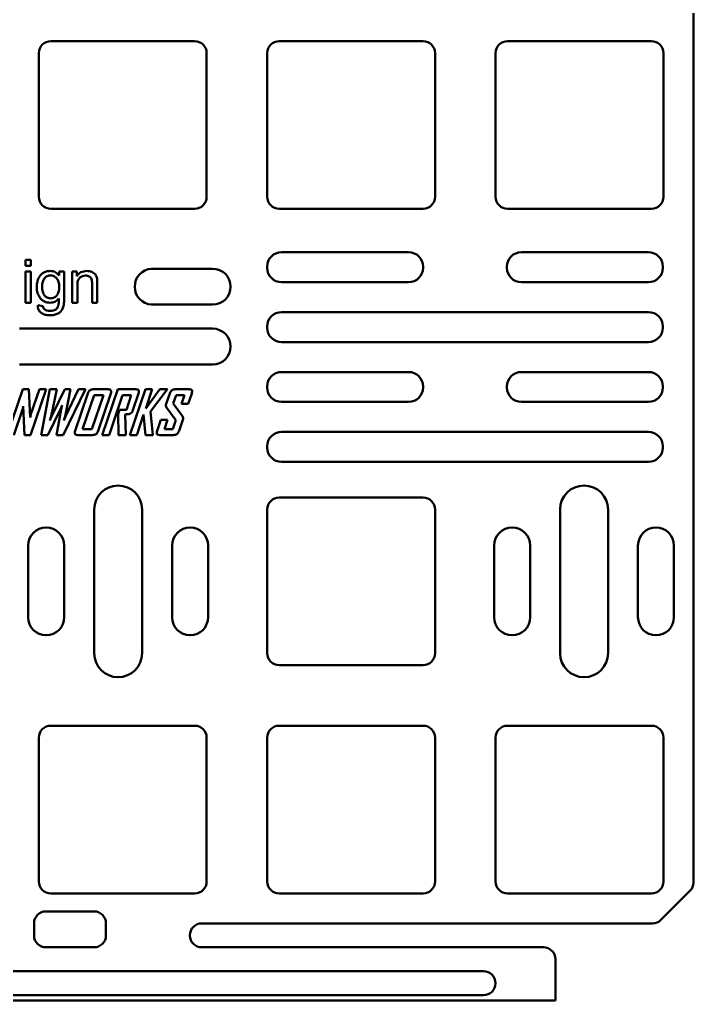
# Model space of a CAD drawing. Header units: millimetres. Extents: x 21 to 410, y 10 to 282.
# Drawn here: x 340.2 to 396.4, y 129.8 to 211.7 of the extents above; entities that cross this region are included whole.
import ezdxf

# ---------------------------------------------------------------- set-up
doc = ezdxf.new("R2010")
doc.units = ezdxf.units.MM
doc.header["$LTSCALE"] = 0.75
doc.layers.add('Visible', color=7, linetype='Continuous', lineweight=50)

msp = doc.modelspace()

# ---------------------------------------------------------------- linework, layer by layer
at = {"layer": 'Visible'}
for p, q in [((396.386, 139.692, 0.75), (396.386, 251.876, 0.75)), ((342.786, 209.928, 0.75), (354.786, 209.928, 0.75)), ((361.836, 209.928, 0.75), (373.836, 209.928, 0.75)), ((380.886, 209.928, 0.75), (392.886, 209.928, 0.75)), ((341.786, 196.928, 0.75), (341.786, 208.928, 0.75)), ((355.786, 208.928, 0.75), (355.786, 196.928, 0.75)), ((360.836, 196.928, 0.75), (360.836, 208.928, 0.75)), ((374.836, 208.928, 0.75), (374.836, 196.928, 0.75)), ((379.886, 196.928, 0.75), (379.886, 208.928, 0.75)), ((393.886, 208.928, 0.75), (393.886, 196.928, 0.75)), ((354.786, 195.928, 0.75), (342.786, 195.928, 0.75)), ((373.836, 195.928, 0.75), (361.836, 195.928, 0.75)), ((392.886, 195.928, 0.75), (380.886, 195.928, 0.75)), ((340.671, 191.162, 0.75), (340.671, 191.667, 0.75)), ((340.671, 191.667, 0.75), (341.111, 191.667, 0.75)), ((341.111, 191.667, 0.75), (341.111, 191.162, 0.75)), ((362.036, 192.305, 0.75), (372.636, 192.305, 0.75)), ((382.036, 192.305, 0.75), (392.636, 192.305, 0.75)), ((341.111, 191.162, 0.75), (340.671, 191.162, 0.75)), ((351.186, 190.928, 0.75), (356.286, 190.928, 0.75)), ((360.836, 191.005, 0.75), (360.836, 191.105, 0.75)), ((373.836, 191.105, 0.75), (373.836, 191.005, 0.75)), ((380.836, 191.005, 0.75), (380.836, 191.105, 0.75)), ((393.836, 191.105, 0.75), (393.836, 191.005, 0.75)), ((340.671, 188.088, 0.75), (340.671, 190.681, 0.75)), ((340.671, 190.681, 0.75), (341.111, 190.681, 0.75)), ((341.111, 190.681, 0.75), (341.111, 188.088, 0.75)), ((343.491, 190.368, 0.75), (343.491, 190.681, 0.75)), ((343.491, 190.681, 0.75), (343.896, 190.681, 0.75)), ((343.896, 190.681, 0.75), (343.896, 188.439, 0.75)), ((344.561, 188.088, 0.75), (344.561, 190.681, 0.75)), ((344.561, 190.681, 0.75), (344.956, 190.681, 0.75)), ((344.956, 190.681, 0.75), (344.956, 190.312, 0.75)), ((345, 189.504, 0.75), (345, 188.088, 0.75)), ((346.228, 188.088, 0.75), (346.228, 189.665, 0.75)), ((346.667, 189.682, 0.75), (346.667, 188.088, 0.75)), ((372.636, 189.805, 0.75), (362.036, 189.805, 0.75)), ((392.636, 189.805, 0.75), (382.036, 189.805, 0.75)), ((341.111, 188.088, 0.75), (340.671, 188.088, 0.75)), ((341.699, 187.873, 0.75), (342.126, 187.81, 0.75)), ((345, 188.088, 0.75), (344.561, 188.088, 0.75)), ((346.667, 188.088, 0.75), (346.228, 188.088, 0.75)), ((356.286, 187.928, 0.75), (351.186, 187.928, 0.75)), ((362.036, 187.305, 0.75), (392.636, 187.305, 0.75)), ((340.186, 185.928, 0.75), (356.286, 185.928, 0.75)), ((360.836, 186.005, 0.75), (360.836, 186.105, 0.75)), ((393.836, 186.105, 0.75), (393.836, 186.005, 0.75)), ((392.636, 184.805, 0.75), (362.036, 184.805, 0.75)), ((356.286, 182.928, 0.75), (340.186, 182.928, 0.75)), ((362.036, 182.305, 0.75), (372.636, 182.305, 0.75)), ((382.036, 182.305, 0.75), (392.636, 182.305, 0.75)), ((360.836, 181.005, 0.75), (360.836, 181.105, 0.75)), ((373.836, 181.105, 0.75), (373.836, 181.005, 0.75)), ((380.836, 181.005, 0.75), (380.836, 181.105, 0.75)), ((393.836, 181.105, 0.75), (393.836, 181.005, 0.75)), ((339.155, 177.041, 0.75), (340.454, 180.861, 0.75)), ((340.454, 180.861, 0.75), (340.954, 180.861, 0.75)), ((340.954, 180.861, 0.75), (341.069, 178.505, 0.75)), ((342.39, 180.861, 0.75), (341.091, 177.041, 0.75)), ((341.126, 178.781, 0.75), (341.833, 180.861, 0.75)), ((341.833, 180.861, 0.75), (342.39, 180.861, 0.75)), ((341.969, 177.036, 0.75), (342.71, 180.861, 0.75)), ((342.71, 180.861, 0.75), (343.288, 180.861, 0.75)), ((343.288, 180.861, 0.75), (342.814, 178.596, 0.75)), ((342.855, 178.596, 0.75), (343.955, 180.861, 0.75)), ((345.669, 180.861, 0.75), (343.809, 177.036, 0.75)), ((343.955, 180.861, 0.75), (344.423, 180.861, 0.75)), ((344.423, 180.861, 0.75), (343.983, 178.596, 0.75)), ((344.025, 178.596, 0.75), (345.09, 180.861, 0.75)), ((344.809, 177.39, 0.75), (345.869, 180.51, 0.75)), ((345.09, 180.861, 0.75), (345.669, 180.861, 0.75)), ((346.393, 180.371, 0.75), (345.428, 177.531, 0.75)), ((346.212, 177.531, 0.75), (347.177, 180.371, 0.75)), ((346.328, 180.861, 0.75), (347.568, 180.861, 0.75)), ((347.177, 180.371, 0.75), (346.393, 180.371, 0.75)), ((347.795, 180.51, 0.75), (346.735, 177.39, 0.75)), ((347.075, 177.041, 0.75), (348.374, 180.861, 0.75)), ((348.778, 180.371, 0.75), (347.646, 177.041, 0.75)), ((348.374, 180.861, 0.75), (349.89, 180.861, 0.75)), ((349.498, 180.371, 0.75), (348.778, 180.371, 0.75)), ((349.087, 179.16, 0.75), (349.498, 180.371, 0.75)), ((349.38, 177.041, 0.75), (350.678, 180.861, 0.75)), ((350.115, 180.51, 0.75), (349.642, 179.121, 0.75)), ((350.678, 180.861, 0.75), (351.25, 180.861, 0.75)), ((351.25, 180.861, 0.75), (350.7, 179.245, 0.75)), ((350.7, 179.245, 0.75), (351.884, 180.861, 0.75)), ((352.5, 180.834, 0.75), (351.107, 179.021, 0.75)), ((351.884, 180.861, 0.75), (352.509, 180.861, 0.75)), ((352.416, 179.66, 0.75), (352.705, 180.51, 0.75)), ((352.509, 180.861, 0.75), (352.5, 180.834, 0.75)), ((353.232, 180.38, 0.75), (352.997, 179.689, 0.75)), ((353.169, 180.861, 0.75), (354.318, 180.861, 0.75)), ((353.93, 180.38, 0.75), (353.232, 180.38, 0.75)), ((353.686, 179.66, 0.75), (353.93, 180.38, 0.75)), ((354.547, 180.515, 0.75), (354.257, 179.66, 0.75)), ((340.591, 177.041, 0.75), (340.493, 179.445, 0.75)), ((353.214, 178.271, 0.75), (352.437, 179.355, 0.75)), ((352.997, 179.689, 0.75), (353.776, 178.61, 0.75)), ((354.257, 179.66, 0.75), (353.686, 179.66, 0.75)), ((372.636, 179.805, 0.75), (362.036, 179.805, 0.75)), ((392.636, 179.805, 0.75), (382.036, 179.805, 0.75)), ((340.435, 179.169, 0.75), (339.712, 177.041, 0.75)), ((343.605, 179.201, 0.75), (342.53, 177.036, 0.75)), ((343.25, 177.036, 0.75), (343.644, 179.201, 0.75)), ((348.408, 178.815, 0.75), (348.525, 179.16, 0.75)), ((348.435, 177.041, 0.75), (348.408, 178.815, 0.75)), ((348.525, 179.16, 0.75), (349.087, 179.16, 0.75)), ((348.989, 178.771, 0.75), (349.031, 177.041, 0.75)), ((350.53, 178.745, 0.75), (349.951, 177.041, 0.75)), ((350.676, 177.041, 0.75), (350.53, 178.745, 0.75)), ((351.107, 179.021, 0.75), (351.306, 177.041, 0.75)), ((351.645, 177.39, 0.75), (351.954, 178.3, 0.75)), ((351.954, 178.3, 0.75), (352.525, 178.3, 0.75)), ((352.525, 178.3, 0.75), (352.261, 177.521, 0.75)), ((352.959, 177.521, 0.75), (353.214, 178.271, 0.75)), ((353.795, 178.3, 0.75), (353.485, 177.39, 0.75)), ((341.091, 177.041, 0.75), (340.591, 177.041, 0.75)), ((342.53, 177.036, 0.75), (341.969, 177.036, 0.75)), ((343.809, 177.036, 0.75), (343.25, 177.036, 0.75)), ((346.27, 177.041, 0.75), (345.029, 177.041, 0.75)), ((345.428, 177.531, 0.75), (346.212, 177.531, 0.75)), ((347.646, 177.041, 0.75), (347.075, 177.041, 0.75)), ((349.031, 177.041, 0.75), (348.435, 177.041, 0.75)), ((349.951, 177.041, 0.75), (349.38, 177.041, 0.75)), ((351.306, 177.041, 0.75), (350.676, 177.041, 0.75)), ((353.02, 177.041, 0.75), (351.87, 177.041, 0.75)), ((352.261, 177.521, 0.75), (352.959, 177.521, 0.75)), ((362.036, 177.305, 0.75), (392.636, 177.305, 0.75)), ((360.836, 176.005, 0.75), (360.836, 176.105, 0.75)), ((393.836, 176.105, 0.75), (393.836, 176.005, 0.75)), ((392.636, 174.805, 0.75), (362.036, 174.805, 0.75)), ((361.836, 171.828, 0.75), (373.836, 171.828, 0.75)), ((346.405, 158.828, 0.75), (346.405, 170.828, 0.75)), ((350.405, 170.828, 0.75), (350.405, 158.828, 0.75)), ((360.836, 158.828, 0.75), (360.836, 170.828, 0.75)), ((374.836, 170.828, 0.75), (374.836, 158.828, 0.75)), ((385.267, 158.828, 0.75), (385.267, 170.828, 0.75)), ((389.267, 170.828, 0.75), (389.267, 158.828, 0.75)), ((340.905, 161.828, 0.75), (340.905, 167.828, 0.75)), ((343.905, 167.828, 0.75), (343.905, 161.828, 0.75)), ((352.905, 161.828, 0.75), (352.905, 167.828, 0.75)), ((355.905, 167.828, 0.75), (355.905, 161.828, 0.75)), ((379.767, 161.828, 0.75), (379.767, 167.828, 0.75)), ((382.767, 167.828, 0.75), (382.767, 161.828, 0.75)), ((391.767, 161.828, 0.75), (391.767, 167.828, 0.75)), ((394.767, 167.828, 0.75), (394.767, 161.828, 0.75)), ((373.836, 157.828, 0.75), (361.836, 157.828, 0.75)), ((342.786, 152.778, 0.75), (354.786, 152.778, 0.75)), ((361.836, 152.778, 0.75), (373.836, 152.778, 0.75)), ((380.886, 152.778, 0.75), (392.886, 152.778, 0.75)), ((341.786, 139.778, 0.75), (341.786, 151.778, 0.75)), ((355.786, 151.778, 0.75), (355.786, 139.778, 0.75)), ((360.836, 139.778, 0.75), (360.836, 151.778, 0.75)), ((374.836, 151.778, 0.75), (374.836, 139.778, 0.75)), ((379.886, 139.778, 0.75), (379.886, 151.778, 0.75)), ((393.886, 151.778, 0.75), (393.886, 139.778, 0.75)), ((354.786, 138.778, 0.75), (342.786, 138.778, 0.75)), ((373.836, 138.778, 0.75), (361.836, 138.778, 0.75)), ((392.886, 138.778, 0.75), (380.886, 138.778, 0.75)), ((396.093, 138.985, 0.75), (393.679, 136.57, 0.75)), ((342.386, 137.278, 0.75), (346.386, 137.278, 0.75)), ((341.386, 135.278, 0.75), (341.386, 136.278, 0.75)), ((347.386, 136.278, 0.75), (347.386, 135.278, 0.75)), ((355.386, 136.278, 0.75), (392.972, 136.278, 0.75)), ((346.386, 134.278, 0.75), (342.386, 134.278, 0.75)), ((383.886, 134.278, 0.75), (355.386, 134.278, 0.75)), ((384.886, 133.278, 0.75), (384.886, 129.849, 0.75)), ((378.886, 132.278, 0.75), (309.886, 132.278, 0.75)), ((378.886, 130.278, 0.75), (309.886, 130.278, 0.75)), ((60.273, 129.849, 0.75), (384.886, 129.849, 0.75))]:
    msp.add_line(p, q, dxfattribs=at)
for centre, radius, start, end in [((342.786, 208.928, 0.75), 1, 90, 180), ((354.786, 208.928, 0.75), 1, 0, 90), ((361.836, 208.928, 0.75), 1, 90, 180), ((373.836, 208.928, 0.75), 1, 0, 90), ((380.886, 208.928, 0.75), 1, 90, 180), ((392.886, 208.928, 0.75), 1, 0, 90), ((342.786, 196.928, 0.75), 1, 180, 270), ((354.786, 196.928, 0.75), 1, 270, 0), ((361.836, 196.928, 0.75), 1, 180, 270), ((373.836, 196.928, 0.75), 1, 270, 0), ((380.886, 196.928, 0.75), 1, 180, 270), ((392.886, 196.928, 0.75), 1, 270, 0), ((362.036, 191.105, 0.75), 1.2, 90, 180), ((372.636, 191.105, 0.75), 1.2, 0, 90), ((382.036, 191.105, 0.75), 1.2, 90, 180), ((392.636, 191.105, 0.75), 1.2, 0, 90), ((362.036, 191.005, 0.75), 1.2, 180, 270), ((372.636, 191.005, 0.75), 1.2, 270, 0), ((382.036, 191.005, 0.75), 1.2, 180, 270), ((392.636, 191.005, 0.75), 1.2, 270, 0), ((362.036, 186.105, 0.75), 1.2, 90, 180), ((392.636, 186.105, 0.75), 1.2, 0, 90), ((362.036, 186.005, 0.75), 1.2, 180, 270), ((392.636, 186.005, 0.75), 1.2, 270, 0), ((362.036, 181.105, 0.75), 1.2, 90, 180), ((372.636, 181.105, 0.75), 1.2, 0, 90), ((382.036, 181.105, 0.75), 1.2, 90, 180), ((392.636, 181.105, 0.75), 1.2, 0, 90), ((362.036, 181.005, 0.75), 1.2, 180, 270), ((372.636, 181.005, 0.75), 1.2, 270, 0), ((382.036, 181.005, 0.75), 1.2, 180, 270), ((392.636, 181.005, 0.75), 1.2, 270, 0), ((362.036, 176.105, 0.75), 1.2, 90, 180), ((392.636, 176.105, 0.75), 1.2, 0, 90), ((362.036, 176.005, 0.75), 1.2, 180, 270), ((392.636, 176.005, 0.75), 1.2, 270, 0), ((361.836, 170.828, 0.75), 1, 90, 180), ((373.836, 170.828, 0.75), 1, 0, 90), ((361.836, 158.828, 0.75), 1, 180, 270), ((373.836, 158.828, 0.75), 1, 270, 0), ((342.786, 151.778, 0.75), 1, 90, 180), ((354.786, 151.778, 0.75), 1, 0, 90), ((361.836, 151.778, 0.75), 1, 90, 180), ((373.836, 151.778, 0.75), 1, 0, 90), ((380.886, 151.778, 0.75), 1, 90, 180), ((392.886, 151.778, 0.75), 1, 0, 90), ((342.786, 139.778, 0.75), 1, 180, 270), ((354.786, 139.778, 0.75), 1, 270, 0), ((361.836, 139.778, 0.75), 1, 180, 270), ((373.836, 139.778, 0.75), 1, 270, 0), ((380.886, 139.778, 0.75), 1, 180, 270), ((392.886, 139.778, 0.75), 1, 270, 0), ((355.386, 135.278, 0.75), 1, 90, 270), ((378.886, 131.278, 0.75), 1, 270, 90)]:
    msp.add_arc(centre, radius, start, end, dxfattribs=at)
at = {"layer": 'Visible', "extrusion": (0, 0, -1)}
for centre, radius, start, end in [((-351.286, 189.428, -0.75), 1.503, 273.81408, 86.18592), ((-356.286, 189.428, -0.75), 1.5, 90, 270), ((-356.286, 184.428, -0.75), 1.5, 90, 270), ((-348.405, 170.828, -0.75), 2, 0, 180), ((-387.267, 170.828, -0.75), 2, 0, 180), ((-342.405, 167.828, -0.75), 1.5, 0, 180), ((-354.405, 167.828, -0.75), 1.5, 0, 180), ((-381.267, 167.828, -0.75), 1.5, 0, 180), ((-393.267, 167.828, -0.75), 1.5, 0, 180), ((-342.405, 161.828, -0.75), 1.5, 180, 0), ((-354.405, 161.828, -0.75), 1.5, 180, 0), ((-381.267, 161.828, -0.75), 1.5, 180, 0), ((-393.267, 161.828, -0.75), 1.5, 180, 0), ((-348.405, 158.828, -0.75), 2, 180, 0), ((-387.267, 158.828, -0.75), 2, 180, 0), ((-395.386, 139.692, -0.75), 1, 180, 225), ((-342.386, 136.278, -0.75), 1, 0, 90), ((-346.386, 136.278, -0.75), 1, 90, 180), ((-392.972, 137.278, -0.75), 1, 225, 270), ((-342.386, 135.278, -0.75), 1, 270, 0), ((-346.386, 135.278, -0.75), 1, 180, 270), ((-383.886, 133.278, -0.75), 1, 90, 180)]:
    msp.add_arc(centre, radius, start, end, dxfattribs=at)
at = {"layer": 'Visible'}
for points, knots in [([(341.611, 189.399, 0.75), (341.616, 189.519, 0.75), (341.626, 189.754, 0.75), (341.706, 189.975, 0.75), (341.746, 190.084, 0.75)], [0, 0, 0, 0, 0.03583264, 0.07014999, 0.07014999, 0.07014999, 0.07014999]), ([(341.746, 190.084, 0.75), (341.794, 190.182, 0.75), (341.889, 190.372, 0.75), (342.054, 190.504, 0.75), (342.135, 190.568, 0.75)], [0, 0, 0, 0, 0.03230314, 0.06284357, 0.06284357, 0.06284357, 0.06284357]), ([(342.268, 190.137, 0.75), (342.208, 190.041, 0.75), (342.075, 189.826, 0.75), (342.067, 189.572, 0.75), (342.063, 189.431, 0.75)], [0, 0, 0, 0, 0.03333236, 0.07475803, 0.07475803, 0.07475803, 0.07475803]), ([(342.135, 190.568, 0.75), (342.225, 190.618, 0.75), (342.412, 190.721, 0.75), (342.625, 190.733, 0.75), (342.734, 190.739, 0.75)], [0, 0, 0, 0, 0.03055846, 0.06303675, 0.06303675, 0.06303675, 0.06303675]), ([(342.766, 190.375, 0.75), (342.671, 190.365, 0.75), (342.478, 190.343, 0.75), (342.339, 190.207, 0.75), (342.268, 190.137, 0.75)], [0, 0, 0, 0, 0.02774531, 0.05662857, 0.05662857, 0.05662857, 0.05662857]), ([(342.734, 190.739, 0.75), (342.881, 190.723, 0.75), (343.178, 190.691, 0.75), (343.386, 190.476, 0.75), (343.491, 190.368, 0.75)], [0, 0, 0, 0, 0.04288561, 0.08668028, 0.08668028, 0.08668028, 0.08668028]), ([(343.275, 190.134, 0.75), (343.202, 190.204, 0.75), (343.06, 190.342, 0.75), (342.862, 190.365, 0.75), (342.766, 190.375, 0.75)], [0, 0, 0, 0, 0.02950917, 0.05778086, 0.05778086, 0.05778086, 0.05778086]), ([(343.486, 189.416, 0.75), (343.482, 189.559, 0.75), (343.474, 189.818, 0.75), (343.337, 190.036, 0.75), (343.275, 190.134, 0.75)], [0, 0, 0, 0, 0.04208055, 0.07603082, 0.07603082, 0.07603082, 0.07603082]), ([(344.956, 190.312, 0.75), (345.063, 190.437, 0.75), (345.28, 190.69, 0.75), (345.613, 190.723, 0.75), (345.781, 190.739, 0.75)], [0, 0, 0, 0, 0.04738817, 0.09617909, 0.09617909, 0.09617909, 0.09617909]), ([(345.204, 190.18, 0.75), (345.145, 190.097, 0.75), (345.003, 189.897, 0.75), (345.001, 189.649, 0.75), (345, 189.504, 0.75)], [0, 0, 0, 0, 0.03000542, 0.07212398, 0.07212398, 0.07212398, 0.07212398]), ([(345.688, 190.358, 0.75), (345.598, 190.351, 0.75), (345.42, 190.337, 0.75), (345.275, 190.232, 0.75), (345.204, 190.18, 0.75)], [0, 0, 0, 0, 0.02653038, 0.05253675, 0.05253675, 0.05253675, 0.05253675]), ([(345.995, 190.279, 0.75), (345.948, 190.302, 0.75), (345.852, 190.35, 0.75), (345.744, 190.356, 0.75), (345.688, 190.358, 0.75)], [0, 0, 0, 0, 0.01538794, 0.03195609, 0.03195609, 0.03195609, 0.03195609]), ([(345.781, 190.739, 0.75), (345.857, 190.736, 0.75), (346.005, 190.73, 0.75), (346.144, 190.68, 0.75), (346.212, 190.655, 0.75)], [0, 0, 0, 0, 0.02258981, 0.04413604, 0.04413604, 0.04413604, 0.04413604]), ([(346.177, 190.067, 0.75), (346.156, 190.109, 0.75), (346.114, 190.195, 0.75), (346.035, 190.251, 0.75), (345.995, 190.279, 0.75)], [0, 0, 0, 0, 0.01391658, 0.0283661, 0.0283661, 0.0283661, 0.0283661]), ([(346.228, 189.665, 0.75), (346.228, 189.744, 0.75), (346.227, 189.88, 0.75), (346.192, 190.011, 0.75), (346.177, 190.067, 0.75)], [0, 0, 0, 0, 0.02350299, 0.04063325, 0.04063325, 0.04063325, 0.04063325]), ([(346.212, 190.655, 0.75), (346.272, 190.626, 0.75), (346.386, 190.573, 0.75), (346.468, 190.478, 0.75), (346.506, 190.434, 0.75)], [0, 0, 0, 0, 0.01974773, 0.03714076, 0.03714076, 0.03714076, 0.03714076]), ([(346.506, 190.434, 0.75), (346.537, 190.385, 0.75), (346.599, 190.284, 0.75), (346.628, 190.169, 0.75), (346.643, 190.109, 0.75)], [0, 0, 0, 0, 0.01710303, 0.03542506, 0.03542506, 0.03542506, 0.03542506]), ([(346.643, 190.109, 0.75), (346.65, 190.053, 0.75), (346.668, 189.912, 0.75), (346.668, 189.769, 0.75), (346.667, 189.682, 0.75)], [0, 0, 0, 0, 0.01688425, 0.04283137, 0.04283137, 0.04283137, 0.04283137]), ([(341.904, 188.474, 0.75), (341.819, 188.611, 0.75), (341.643, 188.894, 0.75), (341.622, 189.227, 0.75), (341.611, 189.399, 0.75)], [0, 0, 0, 0, 0.04777244, 0.09841474, 0.09841474, 0.09841474, 0.09841474]), ([(342.063, 189.431, 0.75), (342.066, 189.279, 0.75), (342.071, 189.013, 0.75), (342.207, 188.785, 0.75), (342.266, 188.686, 0.75)], [0, 0, 0, 0, 0.04441825, 0.07834688, 0.07834688, 0.07834688, 0.07834688]), ([(343.281, 188.685, 0.75), (343.341, 188.782, 0.75), (343.477, 189.005, 0.75), (343.483, 189.268, 0.75), (343.486, 189.416, 0.75)], [0, 0, 0, 0, 0.03365768, 0.07714334, 0.07714334, 0.07714334, 0.07714334]), ([(342.732, 188.088, 0.75), (342.565, 188.102, 0.75), (342.241, 188.129, 0.75), (342.014, 188.361, 0.75), (341.904, 188.474, 0.75)], [0, 0, 0, 0, 0.04839488, 0.09406602, 0.09406602, 0.09406602, 0.09406602]), ([(342.266, 188.686, 0.75), (342.337, 188.618, 0.75), (342.48, 188.482, 0.75), (342.676, 188.462, 0.75), (342.773, 188.452, 0.75)], [0, 0, 0, 0, 0.02881092, 0.05737251, 0.05737251, 0.05737251, 0.05737251]), ([(343.45, 188.427, 0.75), (343.349, 188.328, 0.75), (343.148, 188.132, 0.75), (342.87, 188.103, 0.75), (342.732, 188.088, 0.75)], [0, 0, 0, 0, 0.04116092, 0.08149204, 0.08149204, 0.08149204, 0.08149204]), ([(342.773, 188.452, 0.75), (342.871, 188.462, 0.75), (343.066, 188.482, 0.75), (343.209, 188.617, 0.75), (343.281, 188.685, 0.75)], [0, 0, 0, 0, 0.02843585, 0.057288, 0.057288, 0.057288, 0.057288]), ([(343.418, 187.863, 0.75), (343.428, 187.933, 0.75), (343.454, 188.119, 0.75), (343.451, 188.308, 0.75), (343.45, 188.427, 0.75)], [0, 0, 0, 0, 0.02096289, 0.05655272, 0.05655272, 0.05655272, 0.05655272]), ([(343.896, 188.439, 0.75), (343.897, 188.265, 0.75), (343.897, 187.973, 0.75), (343.809, 187.694, 0.75), (343.773, 187.581, 0.75)], [0, 0, 0, 0, 0.05181905, 0.08713908, 0.08713908, 0.08713908, 0.08713908]), ([(341.975, 187.244, 0.75), (341.892, 187.326, 0.75), (341.718, 187.498, 0.75), (341.706, 187.744, 0.75), (341.699, 187.873, 0.75)], [0, 0, 0, 0, 0.03365364, 0.07092145, 0.07092145, 0.07092145, 0.07092145]), ([(342.126, 187.81, 0.75), (342.138, 187.75, 0.75), (342.158, 187.638, 0.75), (342.238, 187.558, 0.75), (342.275, 187.521, 0.75)], [0, 0, 0, 0, 0.01782488, 0.03311842, 0.03311842, 0.03311842, 0.03311842]), ([(342.275, 187.521, 0.75), (342.338, 187.486, 0.75), (342.477, 187.408, 0.75), (342.636, 187.402, 0.75), (342.722, 187.399, 0.75)], [0, 0, 0, 0, 0.0214049, 0.04691767, 0.04691767, 0.04691767, 0.04691767]), ([(342.722, 187.399, 0.75), (342.814, 187.402, 0.75), (342.981, 187.407, 0.75), (343.128, 187.486, 0.75), (343.193, 187.521, 0.75)], [0, 0, 0, 0, 0.02721025, 0.04927942, 0.04927942, 0.04927942, 0.04927942]), ([(343.193, 187.521, 0.75), (343.244, 187.567, 0.75), (343.349, 187.661, 0.75), (343.395, 187.795, 0.75), (343.418, 187.863, 0.75)], [0, 0, 0, 0, 0.02020476, 0.04152342, 0.04152342, 0.04152342, 0.04152342]), ([(343.773, 187.581, 0.75), (343.725, 187.501, 0.75), (343.627, 187.337, 0.75), (343.465, 187.234, 0.75), (343.383, 187.182, 0.75)], [0, 0, 0, 0, 0.0276612, 0.05654916, 0.05654916, 0.05654916, 0.05654916]), ([(342.725, 187.036, 0.75), (342.581, 187.042, 0.75), (342.315, 187.052, 0.75), (342.083, 187.184, 0.75), (341.975, 187.244, 0.75)], [0, 0, 0, 0, 0.04225464, 0.07879799, 0.07879799, 0.07879799, 0.07879799]), ([(343.383, 187.182, 0.75), (343.285, 187.139, 0.75), (343.075, 187.048, 0.75), (342.846, 187.04, 0.75), (342.725, 187.036, 0.75)], [0, 0, 0, 0, 0.03177536, 0.06794148, 0.06794148, 0.06794148, 0.06794148]), ([(345.869, 180.51, 0.75), (345.916, 180.612, 0.75), (346.008, 180.811, 0.75), (346.223, 180.845, 0.75), (346.328, 180.861, 0.75)], [0, 0, 0, 0, 0.03161555, 0.0613813, 0.0613813, 0.0613813, 0.0613813]), ([(347.568, 180.861, 0.75), (347.663, 180.845, 0.75), (347.861, 180.811, 0.75), (347.818, 180.612, 0.75), (347.795, 180.51, 0.75)], [0, 0, 0, 0, 0.02463524, 0.05100406, 0.05100406, 0.05100406, 0.05100406]), ([(349.89, 180.861, 0.75), (349.984, 180.845, 0.75), (350.181, 180.81, 0.75), (350.137, 180.612, 0.75), (350.115, 180.51, 0.75)], [0, 0, 0, 0, 0.02446427, 0.05083384, 0.05083384, 0.05083384, 0.05083384]), ([(352.705, 180.51, 0.75), (352.753, 180.612, 0.75), (352.846, 180.812, 0.75), (353.063, 180.845, 0.75), (353.169, 180.861, 0.75)], [0, 0, 0, 0, 0.03168307, 0.06179889, 0.06179889, 0.06179889, 0.06179889]), ([(354.318, 180.861, 0.75), (354.414, 180.845, 0.75), (354.611, 180.813, 0.75), (354.569, 180.616, 0.75), (354.547, 180.515, 0.75)], [0, 0, 0, 0, 0.02463033, 0.05063187, 0.05063187, 0.05063187, 0.05063187]), ([(340.493, 179.445, 0.75), (340.485, 179.393, 0.75), (340.472, 179.299, 0.75), (340.447, 179.209, 0.75), (340.435, 179.169, 0.75)], [0, 0, 0, 0, 0.01589752, 0.02820405, 0.02820405, 0.02820405, 0.02820405]), ([(343.744, 179.55, 0.75), (343.726, 179.502, 0.75), (343.683, 179.384, 0.75), (343.634, 179.269, 0.75), (343.605, 179.201, 0.75)], [0, 0, 0, 0, 0.01557066, 0.03755187, 0.03755187, 0.03755187, 0.03755187]), ([(343.644, 179.201, 0.75), (343.659, 179.25, 0.75), (343.692, 179.366, 0.75), (343.725, 179.482, 0.75), (343.744, 179.55, 0.75)], [0, 0, 0, 0, 0.01518687, 0.0362919, 0.0362919, 0.0362919, 0.0362919]), ([(352.437, 179.355, 0.75), (352.416, 179.4, 0.75), (352.37, 179.498, 0.75), (352.4, 179.603, 0.75), (352.416, 179.66, 0.75)], [0, 0, 0, 0, 0.01440343, 0.03151399, 0.03151399, 0.03151399, 0.03151399]), ([(341.069, 178.505, 0.75), (341.076, 178.558, 0.75), (341.089, 178.651, 0.75), (341.115, 178.742, 0.75), (341.126, 178.781, 0.75)], [0, 0, 0, 0, 0.01589752, 0.02820405, 0.02820405, 0.02820405, 0.02820405]), ([(342.814, 178.596, 0.75), (342.8, 178.547, 0.75), (342.767, 178.431, 0.75), (342.734, 178.314, 0.75), (342.715, 178.247, 0.75)], [0, 0, 0, 0, 0.01515337, 0.03629161, 0.03629161, 0.03629161, 0.03629161]), ([(342.715, 178.247, 0.75), (342.733, 178.295, 0.75), (342.778, 178.413, 0.75), (342.827, 178.528, 0.75), (342.855, 178.596, 0.75)], [0, 0, 0, 0, 0.01563564, 0.03764016, 0.03764016, 0.03764016, 0.03764016]), ([(343.983, 178.596, 0.75), (343.97, 178.547, 0.75), (343.937, 178.431, 0.75), (343.905, 178.314, 0.75), (343.886, 178.247, 0.75)], [0, 0, 0, 0, 0.01513696, 0.03622562, 0.03622562, 0.03622562, 0.03622562]), ([(343.886, 178.247, 0.75), (343.905, 178.295, 0.75), (343.949, 178.412, 0.75), (343.997, 178.528, 0.75), (344.025, 178.596, 0.75)], [0, 0, 0, 0, 0.01561377, 0.03754878, 0.03754878, 0.03754878, 0.03754878]), ([(349.373, 178.808, 0.75), (349.324, 178.798, 0.75), (349.198, 178.77, 0.75), (349.069, 178.771, 0.75), (348.989, 178.771, 0.75)], [0, 0, 0, 0, 0.01486059, 0.03862663, 0.03862663, 0.03862663, 0.03862663]), ([(349.642, 179.121, 0.75), (349.613, 179.048, 0.75), (349.558, 178.913, 0.75), (349.432, 178.841, 0.75), (349.373, 178.808, 0.75)], [0, 0, 0, 0, 0.02266387, 0.04238565, 0.04238565, 0.04238565, 0.04238565]), ([(353.776, 178.61, 0.75), (353.797, 178.565, 0.75), (353.843, 178.466, 0.75), (353.812, 178.359, 0.75), (353.795, 178.3, 0.75)], [0, 0, 0, 0, 0.01440375, 0.03202237, 0.03202237, 0.03202237, 0.03202237]), ([(345.029, 177.041, 0.75), (344.936, 177.057, 0.75), (344.742, 177.092, 0.75), (344.786, 177.288, 0.75), (344.809, 177.39, 0.75)], [0, 0, 0, 0, 0.02412025, 0.05030761, 0.05030761, 0.05030761, 0.05030761]), ([(346.735, 177.39, 0.75), (346.687, 177.288, 0.75), (346.593, 177.088, 0.75), (346.376, 177.056, 0.75), (346.27, 177.041, 0.75)], [0, 0, 0, 0, 0.03152979, 0.06178305, 0.06178305, 0.06178305, 0.06178305]), ([(351.87, 177.041, 0.75), (351.775, 177.057, 0.75), (351.579, 177.091, 0.75), (351.622, 177.288, 0.75), (351.645, 177.39, 0.75)], [0, 0, 0, 0, 0.02446201, 0.05064772, 0.05064772, 0.05064772, 0.05064772]), ([(353.485, 177.39, 0.75), (353.438, 177.288, 0.75), (353.344, 177.088, 0.75), (353.126, 177.056, 0.75), (353.02, 177.041, 0.75)], [0, 0, 0, 0, 0.03152979, 0.06178305, 0.06178305, 0.06178305, 0.06178305])]:
    msp.add_open_spline(points, degree=3, knots=knots, dxfattribs=at)

doc.saveas('drawing.dxf')
